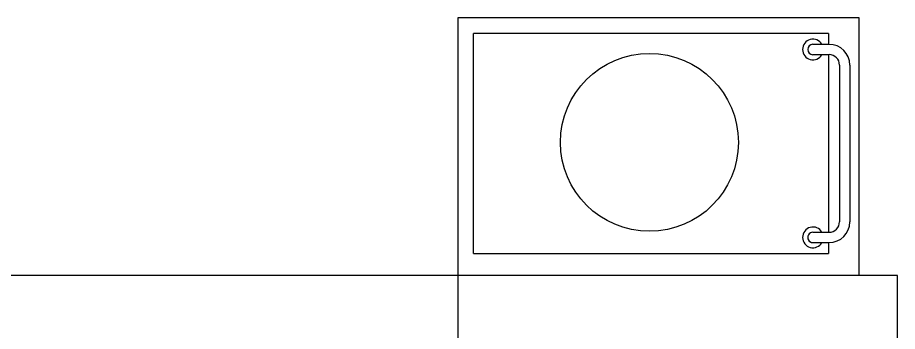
# Model space of a CAD drawing. Header units: millimetres. Extents: x 1816 to 16924, y 4087 to 23051.
# Drawn here: x 10883 to 12486, y 8169 to 8740 of the extents above; entities that cross this region are included whole.
import ezdxf

# ---------------------------------------------------------------- set-up
doc = ezdxf.new("R2010")
doc.units = ezdxf.units.MM
doc.header["$LTSCALE"] = 50
doc.layers.add('freecads.com', color=7, linetype='Continuous')

msp = doc.modelspace()

# ---------------------------------------------------------------- linework, layer by layer
at = {"color": 3}
for p, q in [((11685.8, 8270.3), (11685.8, 8740.3)), ((11685.8, 8740.3), (12415.8, 8740.3)), ((12415.8, 8740.3), (12415.8, 8270.3)), ((12485.8, 8270.3), (11685.8, 8270.3)), ((12485.8, 7447.3), (12485.8, 8270.3))]:
    msp.add_line(p, q, dxfattribs=at)
for p, q in [((11713.8, 8310.5), (11713.8, 8711.6)), ((11685.8, 8270.3), (10869.8, 8270.3)), ((11685.8, 7447.3), (11685.8, 8270.3))]:
    msp.add_line(p, q)
msp.add_circle((12034.1, 8513), 162)
at = {"layer": 'freecads.com'}
for p, q in [((12360.3, 8711.6), (11713.8, 8711.6)), ((12360.3, 8711.6), (12332, 8711.6)), ((12360.3, 8711.6), (12350.8, 8711.6)), ((12360.3, 8711.6), (12360.3, 8702.2)), ((12360.3, 8711.6), (12360.3, 8691.7)), ((12360.3, 8711.6), (12360.3, 8691.7)), ((12332, 8691.7), (12361.4, 8691.7)), ((12332, 8672.8), (12361.4, 8672.8)), ((12360.3, 8672.8), (12360.3, 8349.4)), ((12380.3, 8653.9), (12380.3, 8368.2)), ((12399.2, 8653.9), (12399.2, 8368.2)), ((12332, 8349.4), (12361.4, 8349.4)), ((12332, 8330.5), (12361.4, 8330.5)), ((12360.3, 8330.5), (12360.3, 8310.5)), ((11713.8, 8310.5), (12360.3, 8310.5))]:
    msp.add_line(p, q, dxfattribs=at)
for centre, radius, start, end in [((12332, 8682.2), 18.9, 30, 330), ((12332, 8682.2), 9.44, 90, 270), ((12361.4, 8653.9), 37.7, 0, 90), ((12361.4, 8653.9), 18.9, 0, 90), ((12361.4, 8368.2), 18.9, 270, 0), ((12361.4, 8368.2), 37.7, 270, 0), ((12332, 8339.9), 18.9, 30, 330), ((12332, 8339.9), 9.44, 89.9999, 270), ((12332, 8339.9), 9.44, 180, 270)]:
    msp.add_arc(centre, radius, start, end, dxfattribs=at)

doc.saveas('drawing.dxf')
